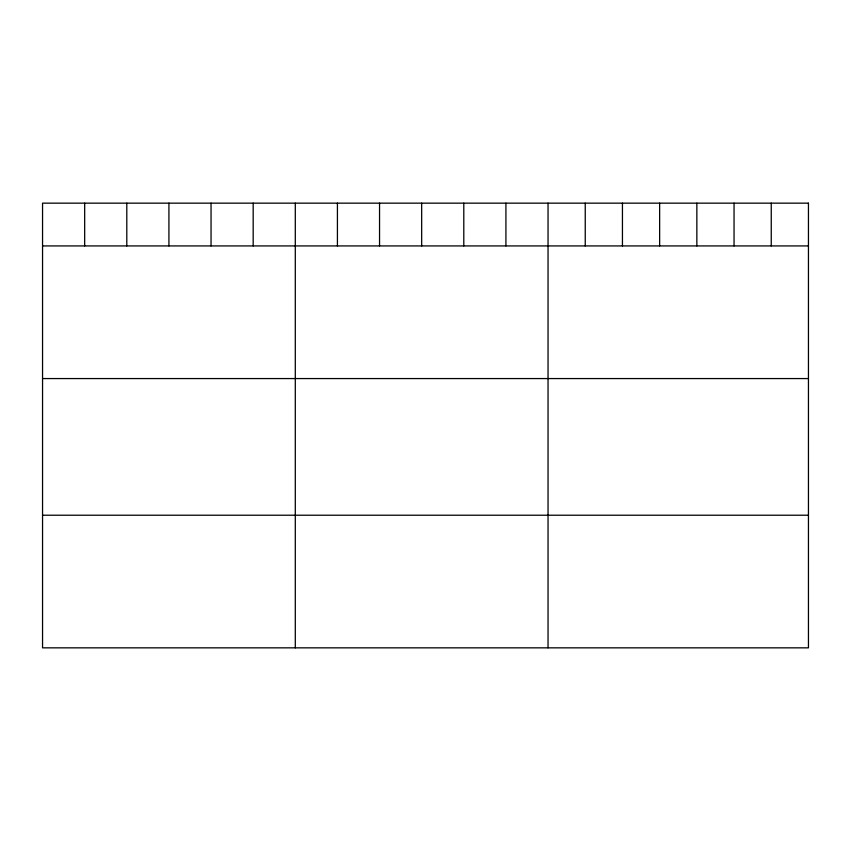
<?xml version="1.0" encoding="UTF-8"?>
<svg xmlns="http://www.w3.org/2000/svg" width="851" height="851" viewBox="0 0 851 851"><rect width="100%" height="100%" fill="white"/><g stroke="black" fill="none" stroke-linecap="round" stroke-linejoin="round"><path stroke-width="1.28" d="M42.55 245.928L808.45 245.928M42.55 378.567L808.45 378.567M42.55 515.217L808.45 515.217M771.251 203.155L771.251 245.928M734.051 203.155L734.051 245.928M696.852 203.155L696.852 245.928M659.642 203.155L659.642 245.928M622.443 203.155L622.443 245.928M585.243 203.155L585.243 245.928M548.044 203.155L548.044 647.845M505.92 203.155L505.92 245.928M463.795 203.155L463.795 245.928M421.67 203.155L421.67 245.928M379.546 203.155L379.546 245.928M337.421 203.155L337.421 245.928M295.297 203.155L295.297 647.845M253.172 203.155L253.172 245.928M211.048 203.155L211.048 245.928M168.924 203.155L168.924 245.928M126.799 203.155L126.799 245.928M84.674 203.155L84.674 245.928M808.45 203.155L42.55 203.155L42.55 647.845L808.45 647.845L808.45 203.155"/></g></svg>
